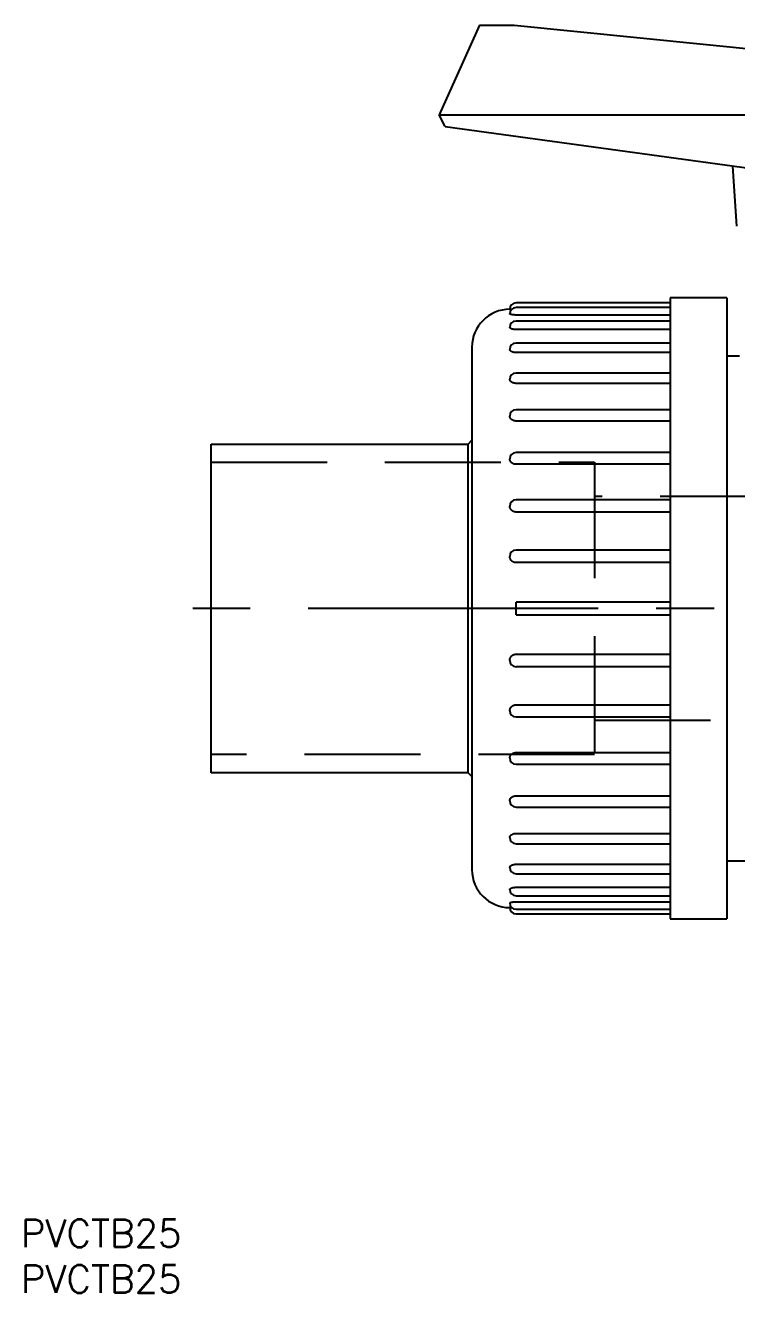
# Model space of a CAD drawing. Extents: x -231 to 36, y -75 to 69.
# Drawn here: x -230.6 to -152.7, y -74.9 to 63.9 of the extents above; entities that cross this region are included whole.
import ezdxf

# ---------------------------------------------------------------- set-up
doc = ezdxf.new("R2010")
doc.units = 0
doc.linetypes.add('CENTER', pattern=[50.8, 31.75, -6.35, 6.35, -6.35])
doc.linetypes.add('DASHED', pattern=[19.05, 12.7, -6.35])
doc.layers.get('0').update_dxf_attribs({"linetype": 'CONTINUOUS'})
doc.layers.add('CENTER', color=1, linetype='CENTER')
doc.styles.get("Standard").update_dxf_attribs({"font": 'txt.shx', "height": 3, "bigfont": 'bigfont.shx'})

msp = doc.modelspace()

# ---------------------------------------------------------------- linework, layer by layer
at = {"color": 7, "linetype": 'CONTINUOUS'}
for p, q in [((-180.9, 63.86), (-185.31, 54.05)), ((-180.9, 63.86), (-177.13, 63.86)), ((-177.13, 63.86), (-139.31, 60.08)), ((-185.31, 54.05), (-88.31, 54.05)), ((-184.68, 52.79), (-185.31, 54.05)), ((-184.68, 52.79), (-139.31, 46.53)), ((-153.2, 48.45), (-152.75, 41.85)), ((-160.04, 33.45), (-176.9, 33.45)), ((-160.04, 34), (-160.04, -34)), ((-153.82, 34), (-160.04, 34)), ((-153.82, 34), (-153.82, -34)), ((-177.59, 32.76), (-177.59, 32.76)), ((-177.59, 32.76), (-177.59, 32.76)), ((-177.59, 32.76), (-177.59, 32.76)), ((-177.59, 32.76), (-177.59, 32.76)), ((-177.59, 32.76), (-177.59, 32.76)), ((-177.58, 32.76), (-177.59, 32.76)), ((-177.59, 32.25), (-177.59, 32.26)), ((-177.59, 32.25), (-177.59, 32.25)), ((-177.58, 32.24), (-177.59, 32.25)), ((-177.58, 32.76), (-177.58, 32.76)), ((-177.58, 32.76), (-177.58, 32.76)), ((-177.58, 32.76), (-177.58, 32.76)), ((-177.57, 32.76), (-177.58, 32.76)), ((-177.58, 32.24), (-177.58, 32.24)), ((-177.57, 32.23), (-177.58, 32.24)), ((-177.57, 32.76), (-177.57, 32.76)), ((-177.56, 32.76), (-177.57, 32.76)), ((-177.56, 32.23), (-177.57, 32.23)), ((-177.56, 32.76), (-177.56, 32.76)), ((-177.55, 32.76), (-177.56, 32.76)), ((-177.56, 32.22), (-177.56, 32.23)), ((-177.54, 32.22), (-177.56, 32.22)), ((-177.55, 32.76), (-177.55, 32.76)), ((-177.54, 32.76), (-177.55, 32.76)), ((-177.54, 32.76), (-177.54, 32.76)), ((-177.53, 32.75), (-177.54, 32.76)), ((-177.53, 32.21), (-177.54, 32.22)), ((-177.53, 32.75), (-177.53, 32.75)), ((-177.52, 32.75), (-177.53, 32.75)), ((-177.52, 32.2), (-177.53, 32.21)), ((-177.51, 32.75), (-177.52, 32.75)), ((-177.51, 32.2), (-177.52, 32.2)), ((-177.51, 32.75), (-177.51, 32.75)), ((-177.5, 32.75), (-177.51, 32.75)), ((-177.49, 32.19), (-177.51, 32.2)), ((-177.49, 32.75), (-177.5, 32.75)), ((-177.48, 32.75), (-177.49, 32.75)), ((-177.48, 32.19), (-177.49, 32.19)), ((-177.47, 32.75), (-177.48, 32.75)), ((-177.46, 32.19), (-177.48, 32.19)), ((-177.46, 32.75), (-177.47, 32.75)), ((-177.46, 32.75), (-177.46, 32.75)), ((-177.45, 32.75), (-177.46, 32.75)), ((-177.44, 32.18), (-177.46, 32.19)), ((-177.44, 32.75), (-177.45, 32.75)), ((-177.43, 32.75), (-177.44, 32.75)), ((-177.42, 32.18), (-177.44, 32.18)), ((-177.41, 32.75), (-177.43, 32.75)), ((-177.4, 32.17), (-177.42, 32.18)), ((-177.4, 32.75), (-177.41, 32.75)), ((-177.39, 32.75), (-177.4, 32.75)), ((-177.37, 32.17), (-177.4, 32.17)), ((-177.38, 32.75), (-177.39, 32.75)), ((-177.35, 32.16), (-177.37, 32.17)), ((-177.33, 32.16), (-177.35, 32.16)), ((-177.3, 32.16), (-177.33, 32.16)), ((-177.28, 32.15), (-177.3, 32.16)), ((-177.25, 32.15), (-177.28, 32.15)), ((-177.23, 32.15), (-177.25, 32.15)), ((-177.2, 32.14), (-177.23, 32.15)), ((-177.17, 32.14), (-177.2, 32.14)), ((-177.14, 32.14), (-177.17, 32.14)), ((-177.11, 32.14), (-177.14, 32.14)), ((-177.08, 32.14), (-177.11, 32.14)), ((-177.05, 32.13), (-177.08, 32.14)), ((-177.02, 32.13), (-177.05, 32.13)), ((-176.99, 32.13), (-177.02, 32.13)), ((-176.96, 32.13), (-176.99, 32.13)), ((-176.93, 32.13), (-176.96, 32.13)), ((-176.9, 32.13), (-176.93, 32.13)), ((-160.04, 32.95), (-176.9, 32.95)), ((-160.04, 32.13), (-176.9, 32.13)), ((-177.59, 30.77), (-177.59, 30.78)), ((-177.59, 30.76), (-177.59, 30.77)), ((-177.58, 30.75), (-177.59, 30.76)), ((-177.58, 30.74), (-177.58, 30.75)), ((-177.57, 30.73), (-177.58, 30.74)), ((-177.56, 30.72), (-177.57, 30.73)), ((-177.56, 30.71), (-177.56, 30.72)), ((-177.54, 30.7), (-177.56, 30.71)), ((-177.53, 30.69), (-177.54, 30.7)), ((-177.52, 30.68), (-177.53, 30.69)), ((-177.51, 30.67), (-177.52, 30.68)), ((-177.49, 30.66), (-177.51, 30.67)), ((-177.48, 30.65), (-177.49, 30.66)), ((-177.46, 30.64), (-177.48, 30.65)), ((-177.44, 30.63), (-177.46, 30.64)), ((-177.42, 30.62), (-177.44, 30.63)), ((-177.4, 30.61), (-177.42, 30.62)), ((-177.37, 30.61), (-177.4, 30.61)), ((-177.35, 30.6), (-177.37, 30.61)), ((-177.33, 30.59), (-177.35, 30.6)), ((-177.3, 30.58), (-177.33, 30.59)), ((-177.28, 30.58), (-177.3, 30.58)), ((-177.25, 30.57), (-177.28, 30.58)), ((-177.23, 30.57), (-177.25, 30.57)), ((-177.2, 30.56), (-177.23, 30.57)), ((-177.17, 30.56), (-177.2, 30.56)), ((-177.14, 30.55), (-177.17, 30.56)), ((-177.11, 30.55), (-177.14, 30.55)), ((-177.08, 30.55), (-177.11, 30.55)), ((-177.05, 30.54), (-177.08, 30.55)), ((-177.02, 30.54), (-177.05, 30.54)), ((-176.99, 30.54), (-177.02, 30.54)), ((-176.96, 30.54), (-176.99, 30.54)), ((-176.93, 30.54), (-176.96, 30.54)), ((-176.9, 30.54), (-176.93, 30.54)), ((-160.04, 31.47), (-176.9, 31.47)), ((-160.04, 30.54), (-176.9, 30.54)), ((-181.74, 28.61), (-181.74, -28.61)), ((-177.59, 28.35), (-177.59, 28.37)), ((-177.59, 28.34), (-177.59, 28.35)), ((-177.58, 28.32), (-177.59, 28.34)), ((-177.58, 28.31), (-177.58, 28.32)), ((-177.57, 28.29), (-177.58, 28.31)), ((-177.56, 28.27), (-177.57, 28.29)), ((-177.56, 28.26), (-177.56, 28.27)), ((-177.54, 28.24), (-177.56, 28.26)), ((-177.53, 28.23), (-177.54, 28.24)), ((-177.52, 28.22), (-177.53, 28.23)), ((-177.51, 28.2), (-177.52, 28.22)), ((-177.49, 28.19), (-177.51, 28.2)), ((-177.48, 28.18), (-177.49, 28.19)), ((-177.46, 28.16), (-177.48, 28.18)), ((-177.44, 28.15), (-177.46, 28.16)), ((-177.42, 28.14), (-177.44, 28.15)), ((-177.4, 28.12), (-177.42, 28.14)), ((-177.37, 28.11), (-177.4, 28.12)), ((-177.35, 28.1), (-177.37, 28.11)), ((-177.33, 28.09), (-177.35, 28.1)), ((-177.3, 28.08), (-177.33, 28.09)), ((-177.28, 28.07), (-177.3, 28.08)), ((-177.25, 28.07), (-177.28, 28.07)), ((-177.23, 28.06), (-177.25, 28.07)), ((-177.2, 28.05), (-177.23, 28.06)), ((-177.17, 28.04), (-177.2, 28.05)), ((-177.14, 28.04), (-177.17, 28.04)), ((-177.11, 28.03), (-177.14, 28.04)), ((-177.08, 28.03), (-177.11, 28.03)), ((-177.05, 28.02), (-177.08, 28.03)), ((-177.02, 28.02), (-177.05, 28.02)), ((-176.99, 28.02), (-177.02, 28.02)), ((-176.96, 28.02), (-176.99, 28.02)), ((-176.93, 28.02), (-176.96, 28.02)), ((-176.9, 28.02), (-176.93, 28.02)), ((-160.04, 29.06), (-176.9, 29.06)), ((-160.04, 28.02), (-176.9, 28.02)), ((-152.44, 27.64), (-153.82, 27.64)), ((-177.59, 25.07), (-177.59, 25.09)), ((-177.59, 25.05), (-177.59, 25.07)), ((-177.58, 25.03), (-177.59, 25.05)), ((-177.58, 25.01), (-177.58, 25.03)), ((-177.57, 24.99), (-177.58, 25.01)), ((-177.56, 24.97), (-177.57, 24.99)), ((-160.04, 25.78), (-176.9, 25.78)), ((-177.56, 24.95), (-177.56, 24.97)), ((-177.54, 24.93), (-177.56, 24.95)), ((-177.53, 24.92), (-177.54, 24.93)), ((-177.52, 24.9), (-177.53, 24.92)), ((-177.51, 24.88), (-177.52, 24.9)), ((-177.49, 24.86), (-177.51, 24.88)), ((-177.48, 24.85), (-177.49, 24.86)), ((-177.46, 24.83), (-177.48, 24.85)), ((-177.44, 24.81), (-177.46, 24.83)), ((-177.42, 24.8), (-177.44, 24.81)), ((-177.4, 24.78), (-177.42, 24.8)), ((-177.37, 24.77), (-177.4, 24.78)), ((-177.35, 24.75), (-177.37, 24.77)), ((-177.33, 24.74), (-177.35, 24.75)), ((-177.3, 24.73), (-177.33, 24.74)), ((-177.28, 24.72), (-177.3, 24.73)), ((-177.25, 24.71), (-177.28, 24.72)), ((-177.23, 24.7), (-177.25, 24.71)), ((-177.2, 24.69), (-177.23, 24.7)), ((-177.17, 24.68), (-177.2, 24.69)), ((-177.14, 24.67), (-177.17, 24.68)), ((-177.11, 24.66), (-177.14, 24.67)), ((-177.08, 24.66), (-177.11, 24.66)), ((-177.05, 24.65), (-177.08, 24.66)), ((-177.02, 24.65), (-177.05, 24.65)), ((-176.99, 24.65), (-177.02, 24.65)), ((-176.96, 24.64), (-176.99, 24.65)), ((-176.93, 24.64), (-176.96, 24.64)), ((-176.9, 24.64), (-176.93, 24.64)), ((-160.04, 24.64), (-176.9, 24.64)), ((-177.59, 21.03), (-177.59, 21.06)), ((-177.59, 21.01), (-177.59, 21.03)), ((-177.58, 20.99), (-177.59, 21.01)), ((-177.58, 20.96), (-177.58, 20.99)), ((-177.57, 20.94), (-177.58, 20.96)), ((-177.56, 20.91), (-177.57, 20.94)), ((-177.56, 20.89), (-177.56, 20.91)), ((-177.54, 20.87), (-177.56, 20.89)), ((-177.53, 20.84), (-177.54, 20.87)), ((-177.52, 20.82), (-177.53, 20.84)), ((-177.51, 20.8), (-177.52, 20.82)), ((-160.04, 21.75), (-176.9, 21.75)), ((-177.49, 20.78), (-177.51, 20.8)), ((-177.48, 20.76), (-177.49, 20.78)), ((-177.46, 20.74), (-177.48, 20.76)), ((-177.44, 20.72), (-177.46, 20.74)), ((-177.42, 20.7), (-177.44, 20.72)), ((-177.4, 20.68), (-177.42, 20.7)), ((-177.37, 20.67), (-177.4, 20.68)), ((-177.35, 20.65), (-177.37, 20.67)), ((-177.33, 20.64), (-177.35, 20.65)), ((-177.3, 20.62), (-177.33, 20.64)), ((-177.28, 20.61), (-177.3, 20.62)), ((-177.25, 20.6), (-177.28, 20.61)), ((-177.23, 20.59), (-177.25, 20.6)), ((-177.2, 20.57), (-177.23, 20.59)), ((-177.17, 20.56), (-177.2, 20.57)), ((-177.14, 20.56), (-177.17, 20.56)), ((-177.11, 20.55), (-177.14, 20.56)), ((-177.08, 20.54), (-177.11, 20.55)), ((-177.05, 20.53), (-177.08, 20.54)), ((-177.02, 20.53), (-177.05, 20.53)), ((-176.99, 20.53), (-177.02, 20.53)), ((-176.96, 20.52), (-176.99, 20.53)), ((-176.93, 20.52), (-176.96, 20.52)), ((-176.9, 20.52), (-176.93, 20.52)), ((-160.04, 20.52), (-176.9, 20.52)), ((-182.15, 18), (-181.74, 18.41)), ((-210.31, -18), (-210.31, 18)), ((-210.31, 18), (-182.15, 18)), ((-182.15, -18), (-182.15, 18)), ((-160.04, 17.07), (-176.9, 17.07)), ((-177.59, 16.35), (-177.59, 16.38)), ((-177.59, 16.33), (-177.59, 16.35)), ((-177.58, 16.3), (-177.59, 16.33)), ((-177.58, 16.27), (-177.58, 16.3)), ((-177.57, 16.24), (-177.58, 16.27)), ((-177.56, 16.22), (-177.57, 16.24)), ((-177.56, 16.19), (-177.56, 16.22)), ((-177.54, 16.17), (-177.56, 16.19)), ((-177.53, 16.14), (-177.54, 16.17)), ((-177.52, 16.12), (-177.53, 16.14)), ((-177.51, 16.09), (-177.52, 16.12)), ((-177.49, 16.07), (-177.51, 16.09)), ((-177.48, 16.05), (-177.49, 16.07)), ((-177.46, 16.02), (-177.48, 16.05)), ((-177.44, 16), (-177.46, 16.02)), ((-177.42, 15.98), (-177.44, 16)), ((-177.4, 15.96), (-177.42, 15.98)), ((-177.37, 15.94), (-177.4, 15.96)), ((-177.35, 15.92), (-177.37, 15.94)), ((-177.33, 15.91), (-177.35, 15.92)), ((-177.3, 15.89), (-177.33, 15.91)), ((-177.28, 15.88), (-177.3, 15.89)), ((-177.25, 15.86), (-177.28, 15.88)), ((-177.23, 15.85), (-177.25, 15.86)), ((-177.2, 15.84), (-177.23, 15.85)), ((-177.17, 15.82), (-177.2, 15.84)), ((-177.14, 15.81), (-177.17, 15.82)), ((-177.11, 15.81), (-177.14, 15.81)), ((-177.08, 15.8), (-177.11, 15.81)), ((-177.05, 15.79), (-177.08, 15.8)), ((-177.02, 15.79), (-177.05, 15.79)), ((-176.99, 15.78), (-177.02, 15.79)), ((-176.96, 15.78), (-176.99, 15.78)), ((-176.93, 15.78), (-176.96, 15.78)), ((-176.9, 15.78), (-176.93, 15.78)), ((-160.04, 15.78), (-176.9, 15.78)), ((-177.59, 11.18), (-177.59, 11.2)), ((-177.59, 11.15), (-177.59, 11.18)), ((-177.58, 11.12), (-177.59, 11.15)), ((-177.58, 11.09), (-177.58, 11.12)), ((-160.04, 11.89), (-176.9, 11.89)), ((-177.57, 11.06), (-177.58, 11.09)), ((-177.56, 11.03), (-177.57, 11.06)), ((-177.56, 11), (-177.56, 11.03)), ((-177.54, 10.97), (-177.56, 11)), ((-177.53, 10.95), (-177.54, 10.97)), ((-177.52, 10.92), (-177.53, 10.95)), ((-177.51, 10.89), (-177.52, 10.92)), ((-177.49, 10.87), (-177.51, 10.89)), ((-177.48, 10.84), (-177.49, 10.87)), ((-177.46, 10.82), (-177.48, 10.84)), ((-177.44, 10.8), (-177.46, 10.82)), ((-177.42, 10.77), (-177.44, 10.8)), ((-177.4, 10.75), (-177.42, 10.77)), ((-177.37, 10.73), (-177.4, 10.75)), ((-177.35, 10.71), (-177.37, 10.73)), ((-177.33, 10.69), (-177.35, 10.71)), ((-177.3, 10.68), (-177.33, 10.69)), ((-177.28, 10.66), (-177.3, 10.68)), ((-177.25, 10.64), (-177.28, 10.66)), ((-177.23, 10.63), (-177.25, 10.64)), ((-177.2, 10.62), (-177.23, 10.63)), ((-177.17, 10.6), (-177.2, 10.62)), ((-177.14, 10.59), (-177.17, 10.6)), ((-177.11, 10.58), (-177.14, 10.59)), ((-177.08, 10.57), (-177.11, 10.58)), ((-177.05, 10.57), (-177.08, 10.57)), ((-177.02, 10.56), (-177.05, 10.57)), ((-176.99, 10.56), (-177.02, 10.56)), ((-176.96, 10.55), (-176.99, 10.56)), ((-176.93, 10.55), (-176.96, 10.55)), ((-176.9, 10.55), (-176.93, 10.55)), ((-160.04, 10.55), (-176.9, 10.55)), ((-177.59, 5.66), (-177.59, 5.69)), ((-177.59, 5.63), (-177.59, 5.66)), ((-177.58, 5.6), (-177.59, 5.63)), ((-177.58, 5.57), (-177.58, 5.6)), ((-177.57, 5.54), (-177.58, 5.57)), ((-160.04, 6.38), (-176.9, 6.38)), ((-177.56, 5.51), (-177.57, 5.54)), ((-177.56, 5.48), (-177.56, 5.51)), ((-177.54, 5.45), (-177.56, 5.48)), ((-177.53, 5.42), (-177.54, 5.45)), ((-177.52, 5.39), (-177.53, 5.42)), ((-177.51, 5.36), (-177.52, 5.39)), ((-177.49, 5.34), (-177.51, 5.36)), ((-177.48, 5.31), (-177.49, 5.34)), ((-177.46, 5.29), (-177.48, 5.31)), ((-177.44, 5.26), (-177.46, 5.29)), ((-177.42, 5.24), (-177.44, 5.26)), ((-177.4, 5.21), (-177.42, 5.24)), ((-177.37, 5.19), (-177.4, 5.21)), ((-177.35, 5.17), (-177.37, 5.19)), ((-177.33, 5.15), (-177.35, 5.17)), ((-177.3, 5.14), (-177.33, 5.15)), ((-177.28, 5.12), (-177.3, 5.14)), ((-177.25, 5.1), (-177.28, 5.12)), ((-177.23, 5.09), (-177.25, 5.1)), ((-177.2, 5.07), (-177.23, 5.09)), ((-177.17, 5.06), (-177.2, 5.07)), ((-177.14, 5.05), (-177.17, 5.06)), ((-177.11, 5.04), (-177.14, 5.05)), ((-177.08, 5.03), (-177.11, 5.04)), ((-177.05, 5.02), (-177.08, 5.03)), ((-177.02, 5.02), (-177.05, 5.02)), ((-176.99, 5.01), (-177.02, 5.02)), ((-176.96, 5.01), (-176.99, 5.01)), ((-176.93, 5.01), (-176.96, 5.01)), ((-176.9, 5.01), (-176.93, 5.01)), ((-160.04, 5.01), (-176.9, 5.01)), ((-160.04, 0.69), (-176.9, 0.69)), ((-176.9, -0.69), (-176.9, 0.69)), ((-176.9, -0.69), (-160.04, -0.69)), ((-177.58, -5.57), (-177.57, -5.54)), ((-177.57, -5.54), (-177.56, -5.51)), ((-177.56, -5.48), (-177.54, -5.45)), ((-177.56, -5.51), (-177.56, -5.48)), ((-177.54, -5.45), (-177.53, -5.42)), ((-177.53, -5.42), (-177.52, -5.39)), ((-177.52, -5.39), (-177.51, -5.36)), ((-177.51, -5.36), (-177.49, -5.34)), ((-177.49, -5.34), (-177.48, -5.31)), ((-177.48, -5.31), (-177.46, -5.29)), ((-177.46, -5.29), (-177.44, -5.26)), ((-177.44, -5.26), (-177.42, -5.24)), ((-177.42, -5.24), (-177.4, -5.21)), ((-177.4, -5.21), (-177.37, -5.19)), ((-177.37, -5.19), (-177.35, -5.17)), ((-177.35, -5.17), (-177.33, -5.15)), ((-177.33, -5.15), (-177.3, -5.14)), ((-177.3, -5.14), (-177.28, -5.12)), ((-177.28, -5.12), (-177.25, -5.1)), ((-177.25, -5.1), (-177.23, -5.09)), ((-177.23, -5.09), (-177.2, -5.07)), ((-177.2, -5.07), (-177.17, -5.06)), ((-177.17, -5.06), (-177.14, -5.05)), ((-177.14, -5.05), (-177.11, -5.04)), ((-177.11, -5.04), (-177.08, -5.03)), ((-177.08, -5.03), (-177.05, -5.02)), ((-177.05, -5.02), (-177.02, -5.02)), ((-177.02, -5.02), (-176.99, -5.01)), ((-176.99, -5.01), (-176.96, -5.01)), ((-176.96, -5.01), (-176.93, -5.01)), ((-176.93, -5.01), (-176.9, -5.01)), ((-176.9, -5.01), (-160.04, -5.01)), ((-177.59, -5.63), (-177.58, -5.6)), ((-177.59, -5.66), (-177.59, -5.63)), ((-177.59, -5.69), (-177.59, -5.66)), ((-177.58, -5.6), (-177.58, -5.57)), ((-176.9, -6.38), (-160.04, -6.38)), ((-177.58, -11.09), (-177.57, -11.06)), ((-177.58, -11.12), (-177.58, -11.09)), ((-177.57, -11.06), (-177.56, -11.03)), ((-177.56, -11), (-177.54, -10.97)), ((-177.56, -11.03), (-177.56, -11)), ((-177.54, -10.97), (-177.53, -10.95)), ((-177.53, -10.95), (-177.52, -10.92)), ((-177.52, -10.92), (-177.51, -10.89)), ((-177.51, -10.89), (-177.49, -10.87)), ((-177.49, -10.87), (-177.48, -10.84)), ((-177.48, -10.84), (-177.46, -10.82)), ((-177.46, -10.82), (-177.44, -10.8)), ((-177.44, -10.8), (-177.42, -10.77)), ((-177.42, -10.77), (-177.4, -10.75)), ((-177.4, -10.75), (-177.37, -10.73)), ((-177.37, -10.73), (-177.35, -10.71)), ((-177.35, -10.71), (-177.33, -10.69)), ((-177.33, -10.69), (-177.3, -10.68)), ((-177.3, -10.68), (-177.28, -10.66)), ((-177.28, -10.66), (-177.25, -10.64)), ((-177.25, -10.64), (-177.23, -10.63)), ((-177.23, -10.63), (-177.2, -10.62)), ((-177.2, -10.62), (-177.17, -10.6)), ((-177.17, -10.6), (-177.14, -10.59)), ((-177.14, -10.59), (-177.11, -10.58)), ((-177.11, -10.58), (-177.08, -10.57)), ((-177.08, -10.57), (-177.05, -10.57)), ((-177.05, -10.57), (-177.02, -10.56)), ((-177.02, -10.56), (-176.99, -10.56)), ((-176.99, -10.56), (-176.96, -10.55)), ((-176.96, -10.55), (-176.93, -10.55)), ((-176.93, -10.55), (-176.9, -10.55)), ((-176.9, -10.55), (-160.04, -10.55)), ((-177.59, -11.15), (-177.58, -11.12)), ((-177.59, -11.18), (-177.59, -11.15)), ((-177.59, -11.2), (-177.59, -11.18)), ((-176.9, -11.89), (-160.04, -11.89)), ((-177.59, -16.33), (-177.58, -16.3)), ((-177.59, -16.35), (-177.59, -16.33)), ((-177.59, -16.38), (-177.59, -16.35)), ((-177.58, -16.27), (-177.57, -16.24)), ((-177.58, -16.3), (-177.58, -16.27)), ((-177.57, -16.24), (-177.56, -16.22)), ((-177.56, -16.19), (-177.54, -16.17)), ((-177.56, -16.22), (-177.56, -16.19)), ((-177.54, -16.17), (-177.53, -16.14)), ((-177.53, -16.14), (-177.52, -16.12)), ((-177.52, -16.12), (-177.51, -16.09)), ((-177.51, -16.09), (-177.49, -16.07)), ((-177.49, -16.07), (-177.48, -16.05)), ((-177.48, -16.05), (-177.46, -16.02)), ((-177.46, -16.02), (-177.44, -16)), ((-177.44, -16), (-177.42, -15.98)), ((-177.42, -15.98), (-177.4, -15.96)), ((-177.4, -15.96), (-177.37, -15.94)), ((-177.37, -15.94), (-177.35, -15.92)), ((-177.35, -15.92), (-177.33, -15.91)), ((-177.33, -15.91), (-177.3, -15.89)), ((-177.3, -15.89), (-177.28, -15.88)), ((-177.28, -15.88), (-177.25, -15.86)), ((-177.25, -15.86), (-177.23, -15.85)), ((-177.23, -15.85), (-177.2, -15.84)), ((-177.2, -15.84), (-177.17, -15.82)), ((-177.17, -15.82), (-177.14, -15.81)), ((-177.14, -15.81), (-177.11, -15.81)), ((-177.11, -15.81), (-177.08, -15.8)), ((-177.08, -15.8), (-177.05, -15.79)), ((-177.05, -15.79), (-177.02, -15.79)), ((-177.02, -15.79), (-176.99, -15.78)), ((-176.99, -15.78), (-176.96, -15.78)), ((-176.96, -15.78), (-176.93, -15.78)), ((-176.93, -15.78), (-176.9, -15.78)), ((-176.9, -15.78), (-160.04, -15.78)), ((-182.15, -18), (-210.31, -18)), ((-181.74, -18.41), (-182.15, -18)), ((-176.9, -17.07), (-160.04, -17.07)), ((-177.52, -20.82), (-177.51, -20.8)), ((-177.51, -20.8), (-177.49, -20.78)), ((-177.49, -20.78), (-177.48, -20.76)), ((-177.48, -20.76), (-177.46, -20.74)), ((-177.46, -20.74), (-177.44, -20.72)), ((-177.44, -20.72), (-177.42, -20.7)), ((-177.42, -20.7), (-177.4, -20.68)), ((-177.4, -20.68), (-177.37, -20.67)), ((-177.37, -20.67), (-177.35, -20.65)), ((-177.35, -20.65), (-177.33, -20.64)), ((-177.33, -20.64), (-177.3, -20.62)), ((-177.3, -20.62), (-177.28, -20.61)), ((-177.28, -20.61), (-177.25, -20.6)), ((-177.25, -20.6), (-177.23, -20.59)), ((-177.23, -20.59), (-177.2, -20.57)), ((-177.2, -20.57), (-177.17, -20.56)), ((-177.17, -20.56), (-177.14, -20.56)), ((-177.14, -20.56), (-177.11, -20.55)), ((-177.11, -20.55), (-177.08, -20.54)), ((-177.08, -20.54), (-177.05, -20.53)), ((-177.05, -20.53), (-177.02, -20.53)), ((-177.02, -20.53), (-176.99, -20.53)), ((-176.99, -20.53), (-176.96, -20.52)), ((-176.96, -20.52), (-176.93, -20.52)), ((-176.93, -20.52), (-176.9, -20.52)), ((-176.9, -20.52), (-160.04, -20.52)), ((-177.59, -21.01), (-177.58, -20.99)), ((-177.59, -21.03), (-177.59, -21.01)), ((-177.59, -21.06), (-177.59, -21.03)), ((-177.58, -20.96), (-177.57, -20.94)), ((-177.58, -20.99), (-177.58, -20.96)), ((-177.57, -20.94), (-177.56, -20.91)), ((-177.56, -20.89), (-177.54, -20.87)), ((-177.56, -20.91), (-177.56, -20.89)), ((-177.54, -20.87), (-177.53, -20.84)), ((-177.53, -20.84), (-177.52, -20.82)), ((-176.9, -21.75), (-160.04, -21.75)), ((-177.57, -24.99), (-177.56, -24.97)), ((-177.56, -24.95), (-177.54, -24.93)), ((-177.56, -24.97), (-177.56, -24.95)), ((-177.54, -24.93), (-177.53, -24.92)), ((-177.53, -24.92), (-177.52, -24.9)), ((-177.52, -24.9), (-177.51, -24.88)), ((-177.51, -24.88), (-177.49, -24.86)), ((-177.49, -24.86), (-177.48, -24.85)), ((-177.48, -24.85), (-177.46, -24.83)), ((-177.46, -24.83), (-177.44, -24.81)), ((-177.44, -24.81), (-177.42, -24.8)), ((-177.42, -24.8), (-177.4, -24.78)), ((-177.4, -24.78), (-177.37, -24.77)), ((-177.37, -24.77), (-177.35, -24.75)), ((-177.35, -24.75), (-177.33, -24.74)), ((-177.33, -24.74), (-177.3, -24.73)), ((-177.3, -24.73), (-177.28, -24.72)), ((-177.28, -24.72), (-177.25, -24.71)), ((-177.25, -24.71), (-177.23, -24.7)), ((-177.23, -24.7), (-177.2, -24.69)), ((-177.2, -24.69), (-177.17, -24.68)), ((-177.17, -24.68), (-177.14, -24.67)), ((-177.14, -24.67), (-177.11, -24.66)), ((-177.11, -24.66), (-177.08, -24.66)), ((-177.08, -24.66), (-177.05, -24.65)), ((-177.05, -24.65), (-177.02, -24.65)), ((-177.02, -24.65), (-176.99, -24.65)), ((-176.99, -24.65), (-176.96, -24.64)), ((-176.96, -24.64), (-176.93, -24.64)), ((-176.93, -24.64), (-176.9, -24.64)), ((-176.9, -24.64), (-160.04, -24.64)), ((-177.59, -25.05), (-177.58, -25.03)), ((-177.59, -25.07), (-177.59, -25.05)), ((-177.59, -25.09), (-177.59, -25.07)), ((-177.58, -25.01), (-177.57, -24.99)), ((-177.58, -25.03), (-177.58, -25.01)), ((-176.9, -25.78), (-160.04, -25.78)), ((-153.82, -27.64), (-124.79, -27.64)), ((-177.59, -28.34), (-177.58, -28.32)), ((-177.59, -28.35), (-177.59, -28.34)), ((-177.59, -28.37), (-177.59, -28.35)), ((-177.58, -28.31), (-177.57, -28.29)), ((-177.58, -28.32), (-177.58, -28.31)), ((-177.57, -28.29), (-177.56, -28.27)), ((-177.56, -28.26), (-177.54, -28.24)), ((-177.56, -28.27), (-177.56, -28.26)), ((-177.54, -28.24), (-177.53, -28.23)), ((-177.53, -28.23), (-177.52, -28.22)), ((-177.52, -28.22), (-177.51, -28.2)), ((-177.51, -28.2), (-177.49, -28.19)), ((-177.49, -28.19), (-177.48, -28.18)), ((-177.48, -28.18), (-177.46, -28.16)), ((-177.46, -28.16), (-177.44, -28.15)), ((-177.44, -28.15), (-177.42, -28.14)), ((-177.42, -28.14), (-177.4, -28.12)), ((-177.4, -28.12), (-177.37, -28.11)), ((-177.37, -28.11), (-177.35, -28.1)), ((-177.35, -28.1), (-177.33, -28.09)), ((-177.33, -28.09), (-177.3, -28.08)), ((-177.3, -28.08), (-177.28, -28.07)), ((-177.28, -28.07), (-177.25, -28.07)), ((-177.25, -28.07), (-177.23, -28.06)), ((-177.23, -28.06), (-177.2, -28.05)), ((-177.2, -28.05), (-177.17, -28.04)), ((-177.17, -28.04), (-177.14, -28.04)), ((-177.14, -28.04), (-177.11, -28.03)), ((-177.11, -28.03), (-177.08, -28.03)), ((-177.08, -28.03), (-177.05, -28.02)), ((-177.05, -28.02), (-177.02, -28.02)), ((-177.02, -28.02), (-176.99, -28.02)), ((-176.99, -28.02), (-176.96, -28.02)), ((-176.96, -28.02), (-176.93, -28.02)), ((-176.93, -28.02), (-176.9, -28.02)), ((-176.9, -28.02), (-160.04, -28.02)), ((-176.9, -29.06), (-160.04, -29.06)), ((-177.59, -30.76), (-177.58, -30.75)), ((-177.59, -30.77), (-177.59, -30.76)), ((-177.59, -30.78), (-177.59, -30.77)), ((-177.58, -30.74), (-177.57, -30.73)), ((-177.58, -30.75), (-177.58, -30.74)), ((-177.57, -30.73), (-177.56, -30.72)), ((-177.56, -30.71), (-177.54, -30.7)), ((-177.56, -30.72), (-177.56, -30.71)), ((-177.54, -30.7), (-177.53, -30.69)), ((-177.53, -30.69), (-177.52, -30.68)), ((-177.52, -30.68), (-177.51, -30.67)), ((-177.51, -30.67), (-177.49, -30.66)), ((-177.49, -30.66), (-177.48, -30.65)), ((-177.48, -30.65), (-177.46, -30.64)), ((-177.46, -30.64), (-177.44, -30.63)), ((-177.44, -30.63), (-177.42, -30.62)), ((-177.42, -30.62), (-177.4, -30.61)), ((-177.4, -30.61), (-177.37, -30.61)), ((-177.37, -30.61), (-177.35, -30.6)), ((-177.35, -30.6), (-177.33, -30.59)), ((-177.33, -30.59), (-177.3, -30.58)), ((-177.3, -30.58), (-177.28, -30.58)), ((-177.28, -30.58), (-177.25, -30.57)), ((-177.25, -30.57), (-177.23, -30.57)), ((-177.23, -30.57), (-177.2, -30.56)), ((-177.2, -30.56), (-177.17, -30.56)), ((-177.17, -30.56), (-177.14, -30.55)), ((-177.14, -30.55), (-177.11, -30.55)), ((-177.11, -30.55), (-177.08, -30.55)), ((-177.08, -30.55), (-177.05, -30.54)), ((-177.05, -30.54), (-177.02, -30.54)), ((-177.02, -30.54), (-176.99, -30.54)), ((-176.99, -30.54), (-176.96, -30.54)), ((-176.96, -30.54), (-176.93, -30.54)), ((-176.93, -30.54), (-176.9, -30.54)), ((-176.9, -30.54), (-160.04, -30.54)), ((-176.9, -31.47), (-160.04, -31.47)), ((-177.59, -32.25), (-177.58, -32.24)), ((-177.59, -32.25), (-177.59, -32.25)), ((-177.59, -32.26), (-177.59, -32.25)), ((-177.59, -32.76), (-177.58, -32.76)), ((-177.59, -32.76), (-177.59, -32.76)), ((-177.59, -32.76), (-177.59, -32.76)), ((-177.59, -32.76), (-177.59, -32.76)), ((-177.59, -32.76), (-177.59, -32.76)), ((-177.59, -32.76), (-177.59, -32.76)), ((-177.58, -32.24), (-177.57, -32.23)), ((-177.58, -32.24), (-177.58, -32.24)), ((-177.58, -32.76), (-177.57, -32.76)), ((-177.58, -32.76), (-177.58, -32.76)), ((-177.58, -32.76), (-177.58, -32.76)), ((-177.58, -32.76), (-177.58, -32.76)), ((-177.57, -32.23), (-177.56, -32.23)), ((-177.57, -32.76), (-177.56, -32.76)), ((-177.57, -32.76), (-177.57, -32.76)), ((-177.56, -32.22), (-177.54, -32.22)), ((-177.56, -32.23), (-177.56, -32.22)), ((-177.56, -32.76), (-177.55, -32.76)), ((-177.56, -32.76), (-177.56, -32.76)), ((-177.55, -32.76), (-177.54, -32.76)), ((-177.55, -32.76), (-177.55, -32.76)), ((-177.54, -32.22), (-177.53, -32.21)), ((-177.54, -32.76), (-177.53, -32.75)), ((-177.54, -32.76), (-177.54, -32.76)), ((-177.53, -32.21), (-177.52, -32.2)), ((-177.53, -32.75), (-177.52, -32.75)), ((-177.53, -32.75), (-177.53, -32.75)), ((-177.52, -32.2), (-177.51, -32.2)), ((-177.52, -32.75), (-177.51, -32.75)), ((-177.51, -32.2), (-177.49, -32.19)), ((-177.51, -32.75), (-177.5, -32.75)), ((-177.51, -32.75), (-177.51, -32.75)), ((-177.5, -32.75), (-177.49, -32.75)), ((-177.49, -32.19), (-177.48, -32.19)), ((-177.49, -32.75), (-177.48, -32.75)), ((-177.48, -32.19), (-177.46, -32.19)), ((-177.48, -32.75), (-177.47, -32.75)), ((-177.47, -32.75), (-177.46, -32.75)), ((-177.46, -32.19), (-177.44, -32.18)), ((-177.46, -32.75), (-177.45, -32.75)), ((-177.46, -32.75), (-177.46, -32.75)), ((-177.45, -32.75), (-177.44, -32.75)), ((-177.44, -32.18), (-177.42, -32.18)), ((-177.44, -32.75), (-177.43, -32.75)), ((-177.43, -32.75), (-177.41, -32.75)), ((-177.42, -32.18), (-177.4, -32.17)), ((-177.41, -32.75), (-177.4, -32.75)), ((-177.4, -32.17), (-177.37, -32.17)), ((-177.4, -32.75), (-177.39, -32.75)), ((-177.39, -32.75), (-177.38, -32.75)), ((-177.37, -32.17), (-177.35, -32.16)), ((-177.35, -32.16), (-177.33, -32.16)), ((-177.33, -32.16), (-177.3, -32.16)), ((-177.3, -32.16), (-177.28, -32.15)), ((-177.28, -32.15), (-177.25, -32.15)), ((-177.25, -32.15), (-177.23, -32.15)), ((-177.23, -32.15), (-177.2, -32.14)), ((-177.2, -32.14), (-177.17, -32.14)), ((-177.17, -32.14), (-177.14, -32.14)), ((-177.14, -32.14), (-177.11, -32.14)), ((-177.11, -32.14), (-177.08, -32.14)), ((-177.08, -32.14), (-177.05, -32.13)), ((-177.05, -32.13), (-177.02, -32.13)), ((-177.02, -32.13), (-176.99, -32.13)), ((-176.99, -32.13), (-176.96, -32.13)), ((-176.96, -32.13), (-176.93, -32.13)), ((-176.93, -32.13), (-176.9, -32.13)), ((-176.9, -32.13), (-160.04, -32.13)), ((-176.9, -32.95), (-160.04, -32.95)), ((-176.9, -33.45), (-160.04, -33.45)), ((-160.04, -34), (-153.82, -34))]:
    msp.add_line(p, q, dxfattribs=at)
at = {"color": 3, "linetype": 'DASHED'}
for p, q in [((-210.31, 16), (-168.31, 16)), ((-168.31, 16), (-168.31, -16)), ((-110.31, 12.25), (-168.31, 12.25)), ((-168.31, -12.25), (-110.31, -12.25)), ((-168.31, -16), (-210.31, -16))]:
    msp.add_line(p, q, dxfattribs=at)
at = {"color": 7, "linetype": 'CONTINUOUS'}
for centre, radius, start, end in [((-176.9, 32.76), 0.691, 90, 180), ((-177.59, 28.61), 4.15, 90, 180), ((-176.9, 32.26), 0.691, 90, 180), ((-176.9, 30.78), 0.691, 90, 180), ((-176.9, 28.37), 0.691, 90, 180), ((-176.9, 25.09), 0.691, 90, 180), ((-176.9, 21.06), 0.691, 90, 180), ((-176.9, 16.38), 0.691, 90, 180), ((-176.9, 11.2), 0.691, 90, 180), ((-176.9, 5.69), 0.691, 90, 180), ((-176.9, -5.69), 0.691, 180, 270), ((-176.9, -11.2), 0.691, 180, 270), ((-176.9, -16.38), 0.691, 180, 270), ((-176.9, -21.06), 0.691, 180, 270), ((-176.9, -25.09), 0.691, 180, 270), ((-177.59, -28.61), 4.15, 180, 270), ((-176.9, -28.37), 0.691, 180, 270), ((-176.9, -30.78), 0.691, 180, 270), ((-176.9, -32.26), 0.691, 180, 270), ((-176.9, -32.76), 0.691, 180, 270)]:
    msp.add_arc(centre, radius, start, end, dxfattribs=at)
at = {"layer": 'CENTER', "color": 1, "linetype": 'CENTER'}
msp.add_line((-66.31, 0), (-212.31, 0), dxfattribs=at)

# ---------------------------------------------------------------- texts
at = {"color": 7, "linetype": 'CONTINUOUS'}
for p in [(-231.16, -69.94), (-231.16, -74.94)]:
    msp.add_text('PVCTB25', height=3, dxfattribs=at).set_placement(p)

doc.saveas('drawing.dxf')
